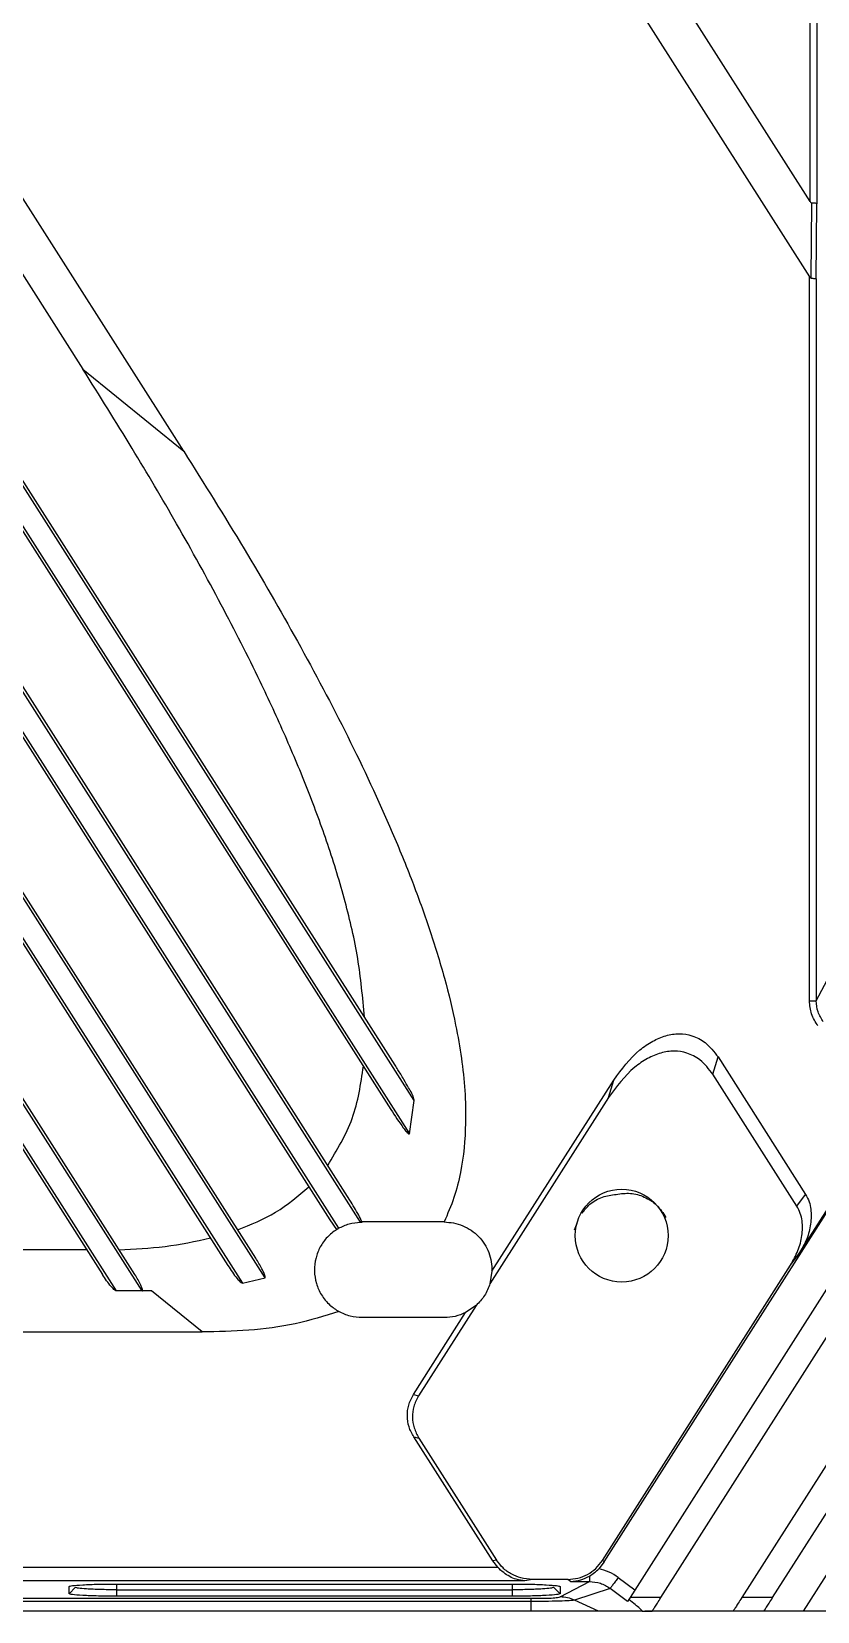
# Model space of a CAD drawing. Header units: millimetres. Extents: x 620 to 19791, y 2539 to 6969.
# Drawn here: x 17117.2 to 17174.8, y 3799.1 to 3914.7 of the extents above; entities that cross this region are included whole.
import ezdxf

# ---------------------------------------------------------------- set-up
doc = ezdxf.new("R2010")
doc.units = ezdxf.units.MM

# ---------------------------------------------------------------- blocks, each defined once
blk = doc.blocks.new('tugj')
at = {"color": 7, "linetype": 'Continuous', "lineweight": 25}
for p, q in [((12452.83, 4922.32), (12361.49, 5065.69)), ((12308.25, 5053.42), (12399.59, 4910.04)), ((12423.85, 4856.52), (12308.75, 5037.18)), ((12422.44, 4859.1), (12308.92, 5037.29)), ((12308.75, 5034.2), (12423.5, 4854.08)), ((12308.58, 5034.1), (12422.14, 4855.85)), ((12419.92, 4847.61), (12308.75, 5022.11)), ((12419.14, 4849.21), (12308.92, 5022.21)), ((12308.75, 5019.13), (12418.31, 4847.16)), ((12308.58, 5019.02), (12417.67, 4847.78)), ((12412.92, 4843.53), (12308.75, 5007.03)), ((12412.24, 4844.96), (12308.92, 5007.14)), ((12308.75, 5004.05), (12411.26, 4843.15)), ((12308.58, 5003.95), (12410.21, 4844.43)), ((12403.92, 4842.57), (12308.75, 4991.95)), ((12403.39, 4843.77), (12308.92, 4992.06)), ((12308.58, 4988.87), (12401.02, 4843.77)), ((12308.75, 4988.98), (12402.02, 4842.57)), ((12406.97, 4904.04), (12362.49, 4973.87)), ((12416.44, 4973.87), (12452.78, 4916.81)), ((12452.83, 4922.32), (12452.83, 4937.4)), ((12453.33, 4937.29), (12453.33, 4922.16)), ((12452.91, 4916.71), (12452.97, 4922.21)), ((12453.28, 4916.66), (12453.33, 4922.16)), ((12452.78, 4863.82), (12452.78, 4916.81)), ((12453.28, 4916.66), (12453.28, 4863.82)), ((12399.59, 4910.04), (12406.97, 4904.04)), ((12453.28, 4863.82), (12454.49, 4866.11)), ((12452.78, 4863.82), (12453.28, 4863.82)), ((12445.71, 4858.43), (12446.09, 4859.7)), ((12446.09, 4859.7), (12452.5, 4849.63)), ((12451.86, 4848.78), (12445.71, 4858.43)), ((12429.54, 4844.01), (12438.46, 4858.01)), ((12438.08, 4856.74), (12438.46, 4858.01)), ((12423.5, 4854.08), (12423.85, 4856.52)), ((12438.08, 4856.74), (12429.39, 4843.1)), ((12437.76, 4822.73), (12455.54, 4850.65)), ((12452.04, 4845.31), (12455.54, 4850.81)), ((12451.86, 4848.78), (12452.5, 4849.63)), ((12417.67, 4847.78), (12418.16, 4847.07)), ((12426.03, 4847.62), (12420.03, 4847.62)), ((12435.57, 4847.04), (12435.77, 4847.53)), ((12399.88, 4845.57), (12392.64, 4845.57)), ((12437.62, 4822.84), (12451.39, 4844.46)), ((12451.39, 4844.46), (12452.04, 4845.31)), ((12411.26, 4843.15), (12412.92, 4843.53)), ((12429.54, 4844.01), (12429.39, 4843.1)), ((12454.54, 4843.5), (12439.65, 4820.12)), ((12403.92, 4842.57), (12402.02, 4842.57)), ((12404.16, 4842.57), (12403.92, 4842.57)), ((12404.61, 4842.57), (12404.16, 4842.57)), ((12408.31, 4839.57), (12404.61, 4842.57)), ((12423.79, 4834.98), (12427.61, 4840.99)), ((12428.38, 4841.51), (12424.16, 4834.89)), ((12428.38, 4841.51), (12427.61, 4840.99)), ((12426.04, 4840.62), (12420.04, 4840.62)), ((12441.9, 4820.12), (12454.54, 4839.96)), ((12334.37, 4839.57), (12408.31, 4839.57)), ((12423.79, 4834.98), (12424.16, 4834.89)), ((12429.6, 4822.81), (12423.81, 4831.89)), ((12423.81, 4831.89), (12424.19, 4831.8)), ((12424.19, 4831.8), (12429.88, 4822.86)), ((12454.54, 4830.65), (12447.83, 4820.12)), ((12450.08, 4820.12), (12454.54, 4827.12)), ((12452.34, 4819.12), (12455.54, 4824.12)), ((12429.88, 4822.86), (12429.6, 4822.81)), ((12429.96, 4822.35), (12429.6, 4822.81)), ((12437.76, 4822.73), (12437.36, 4822.23)), ((12437.76, 4822.73), (12437.62, 4822.84)), ((12431.95, 4821.35), (12329.14, 4821.35)), ((12331.13, 4822.35), (12429.96, 4822.35)), ((12432.5, 4821.45), (12431.95, 4821.35)), ((12435.09, 4821.45), (12432.5, 4821.45)), ((12435.3, 4821.3), (12435.09, 4821.45)), ((12438.79, 4821.59), (12440, 4820.68)), ((12398.57, 4820.41), (12398.57, 4820.93)), ((12398.57, 4820.41), (12399.04, 4820.88)), ((12402.04, 4821.11), (12431.04, 4821.11)), ((12402.04, 4820.7), (12402.04, 4820.23)), ((12402.04, 4820.7), (12431.04, 4820.7)), ((12431.04, 4820.23), (12402.04, 4820.23)), ((12431.04, 4820.23), (12431.04, 4820.7)), ((12434.04, 4820.88), (12434.52, 4820.41)), ((12434.52, 4820.93), (12434.52, 4820.41)), ((12434.54, 4820.17), (12436.67, 4821.3)), ((12435.3, 4821.3), (12436.67, 4821.3)), ((12438.19, 4820.8), (12435.58, 4819.94)), ((12439.47, 4819.83), (12438.19, 4820.8)), ((12388.84, 4820.07), (12432.4, 4820.07)), ((12432.4, 4819.84), (12388.84, 4819.84)), ((12432.4, 4819.12), (12388.84, 4819.12)), ((12432.4, 4819.84), (12432.4, 4820.07)), ((12432.4, 4819.12), (12432.4, 4819.84)), ((12437.35, 4819.12), (12435.58, 4819.94)), ((12439.57, 4819.99), (12439.47, 4819.83)), ((12439.65, 4820.12), (12439.57, 4819.99)), ((12441.9, 4820.12), (12439.65, 4820.12)), ((12440.54, 4819.12), (12441.26, 4819.12)), ((12441.26, 4819.12), (12440.72, 4819.12)), ((12447.19, 4819.12), (12441.26, 4819.12)), ((12449.44, 4819.12), (12447.19, 4819.12)), ((12450.08, 4820.12), (12447.83, 4820.12)), ((12452.34, 4819.12), (12449.44, 4819.12)), ((12455.04, 4819.12), (12452.34, 4819.12))]:
    blk.add_line(p, q, dxfattribs=at)
at = {"color": 8, "linetype": 'Continuous', "lineweight": 25}
for p, q in [((12402.04, 4821.11), (12402.04, 4820.7)), ((12431.04, 4820.7), (12431.04, 4821.11))]:
    blk.add_line(p, q, dxfattribs=at)
at = {"color": 7, "linetype": 'Continuous', "lineweight": 25}
blk.add_circle((12439.04, 4846.62), 3.4, dxfattribs=at)
for points, knots in [([(12452.83, 4922.32), (12452.85, 4922.29), (12452.88, 4922.25), (12452.92, 4922.21), (12452.95, 4922.21), (12452.97, 4922.21)], [0, 0, 0, 0, 0.515847, 0.765364, 1, 1, 1, 1]), ([(12453.33, 4922.16), (12453.33, 4922.16), (12453.31, 4922.18), (12453.23, 4922.19), (12453.12, 4922.2), (12453.02, 4922.21), (12452.97, 4922.21)], [0, 0, 0, 0, 0.244945, 0.484106, 0.750654, 1, 1, 1, 1]), ([(12452.91, 4916.71), (12452.9, 4916.71), (12452.87, 4916.71), (12452.82, 4916.75), (12452.8, 4916.79), (12452.78, 4916.81)], [0, 0, 0, 0, 0.234635, 0.484189, 1, 1, 1, 1]), ([(12452.91, 4916.71), (12452.95, 4916.71), (12453.04, 4916.7), (12453.15, 4916.69), (12453.25, 4916.68), (12453.27, 4916.67), (12453.28, 4916.66)], [0, 0, 0, 0, 0.194398, 0.425911, 0.694476, 1, 1, 1, 1]), ([(12420.2, 4862.62), (12420.07, 4864.06), (12419.81, 4866.9), (12418.82, 4871.12), (12417.57, 4875.22), (12416.08, 4879.25), (12414.42, 4883.22), (12412.32, 4887.76), (12409.68, 4892.95), (12406.53, 4898.64), (12403.15, 4904.38), (12400.8, 4908.11), (12399.59, 4910.04)], [0, 0, 0, 0, 0.082893, 0.164199, 0.248341, 0.329369, 0.411417, 0.49587, 0.616703, 0.746396, 0.869316, 1, 1, 1, 1]), ([(12406.97, 4904.04), (12408.46, 4901.66), (12411.33, 4897.09), (12415.35, 4890.12), (12419.01, 4883.23), (12421.77, 4877.33), (12423.7, 4872.62), (12424.99, 4869.06), (12426.07, 4865.56), (12426.84, 4862.38), (12427.32, 4859.64), (12427.58, 4857.24), (12427.65, 4854.44), (12427.4, 4851.8), (12426.8, 4849.38), (12426.29, 4848.2), (12426.03, 4847.62)], [0, 0, 0, 0, 0.136796, 0.26403, 0.392617, 0.518444, 0.581994, 0.641239, 0.703307, 0.760788, 0.801048, 0.839503, 0.87864, 0.937501, 0.968675, 1, 1, 1, 1]), ([(12453.41, 4861.97), (12453.23, 4862.25), (12452.87, 4862.82), (12452.81, 4863.49), (12452.78, 4863.82)], [0, 0, 0, 0, 0.504617, 1, 1, 1, 1]), ([(12453.8, 4862.28), (12453.65, 4862.51), (12453.35, 4862.98), (12453.3, 4863.54), (12453.28, 4863.82)], [0, 0, 0, 0, 0.49978, 1, 1, 1, 1]), ([(12438.46, 4858.01), (12439.04, 4858.8), (12439.85, 4859.9), (12441.27, 4860.87), (12442.24, 4861.29), (12443.24, 4861.45), (12444.24, 4861.29), (12445.29, 4860.75), (12445.8, 4860.08), (12446.09, 4859.7)], [0, 0, 0, 0, 0.30586, 0.426069, 0.535169, 0.639122, 0.737723, 0.850589, 1, 1, 1, 1]), ([(12445.71, 4858.43), (12445.42, 4858.81), (12444.91, 4859.48), (12443.86, 4860.02), (12442.86, 4860.18), (12441.87, 4860.02), (12440.89, 4859.6), (12439.47, 4858.63), (12438.66, 4857.53), (12438.08, 4856.74)], [0, 0, 0, 0, 0.14941, 0.262277, 0.360827, 0.464831, 0.573878, 0.69414, 1, 1, 1, 1]), ([(12417.51, 4851.76), (12418.19, 4852.88), (12419.56, 4855.12), (12419.93, 4857.72), (12420.12, 4859.03)], [0, 0, 0, 0, 0.498407, 1, 1, 1, 1]), ([(12423.85, 4856.52), (12423.84, 4856.55), (12423.78, 4856.88), (12423.46, 4857.37), (12423.13, 4857.97), (12422.8, 4858.53), (12422.58, 4858.88), (12422.44, 4859.1)], [0, 0, 0, 0, 0.036246, 0.341809, 0.579606, 0.731577, 1, 1, 1, 1]), ([(12422.14, 4855.85), (12422.43, 4855.4), (12422.79, 4854.84), (12423.23, 4854.28), (12423.36, 4854.14), (12423.42, 4854.09), (12423.44, 4854.08), (12423.45, 4854.07), (12423.46, 4854.06), (12423.48, 4854.06), (12423.49, 4854.07), (12423.5, 4854.07), (12423.5, 4854.08)], [0, 0, 0, 0, 0.708052, 0.86974, 0.942749, 0.962412, 0.968444, 0.971945, 0.979495, 0.985552, 0.992113, 1, 1, 1, 1]), ([(12410.91, 4847.05), (12411.87, 4847.43), (12413.78, 4848.2), (12415.35, 4849.53), (12416.14, 4850.19)], [0, 0, 0, 0, 0.500809, 1, 1, 1, 1]), ([(12420.03, 4847.61), (12419.95, 4847.78), (12419.68, 4848.33), (12419.36, 4848.85), (12419.14, 4849.21)], [0, 0, 0, 0, 0.30433, 1, 1, 1, 1]), ([(12436.15, 4848.27), (12436.32, 4848.5), (12436.72, 4849), (12437.6, 4849.51), (12438.29, 4849.59), (12438.63, 4849.64)], [0, 0, 0, 0, 0.289944, 0.651679, 1, 1, 1, 1]), ([(12438.63, 4849.64), (12438.98, 4849.69), (12439.68, 4849.79), (12440.72, 4849.49), (12441.66, 4848.89), (12442.07, 4848.27), (12442.28, 4847.95)], [0, 0, 0, 0, 0.24149, 0.486466, 0.738115, 1, 1, 1, 1]), ([(12452.5, 4849.63), (12452.6, 4849.46), (12452.78, 4849.12), (12452.93, 4848.38), (12452.91, 4847.45), (12452.62, 4846.34), (12452.24, 4845.66), (12452.04, 4845.31)], [0, 0, 0, 0, 0.1312509, 0.2526211, 0.4894176, 0.7361356, 1, 1, 1, 1]), ([(12451.39, 4844.46), (12451.59, 4844.81), (12451.98, 4845.49), (12452.27, 4846.6), (12452.29, 4847.53), (12452.14, 4848.27), (12451.95, 4848.61), (12451.86, 4848.78)], [0, 0, 0, 0, 0.263802, 0.510583, 0.747381, 0.868748, 1, 1, 1, 1]), ([(12418.16, 4847.07), (12417.92, 4846.89), (12417.45, 4846.54), (12416.94, 4845.81), (12416.61, 4844.97), (12416.5, 4844.05), (12416.64, 4843.12), (12417.03, 4842.25), (12417.6, 4841.54), (12418.1, 4841.21), (12418.33, 4841.06)], [0, 0, 0, 0, 0.120667, 0.242941, 0.362017, 0.494964, 0.624791, 0.751524, 0.887648, 1, 1, 1, 1]), ([(12418.16, 4847.07), (12418.17, 4847.07), (12418.19, 4847.08), (12418.23, 4847.11), (12418.27, 4847.13), (12418.3, 4847.15), (12418.31, 4847.16)], [0, 0, 0, 0, 0.2859909, 0.5480646, 0.7860445, 1, 1, 1, 1]), ([(12418.31, 4847.16), (12418.56, 4847.28), (12419.07, 4847.53), (12419.63, 4847.59), (12419.92, 4847.61)], [0, 0, 0, 0, 0.499992, 1, 1, 1, 1]), ([(12419.92, 4847.61), (12419.94, 4847.61), (12419.97, 4847.62), (12420.01, 4847.61), (12420.03, 4847.61)], [0, 0, 0, 0, 0.499829, 1, 1, 1, 1]), ([(12426.03, 4847.62), (12426.27, 4847.6), (12426.73, 4847.58), (12427.41, 4847.36), (12428.03, 4847.03), (12428.57, 4846.57), (12429.01, 4846.02), (12429.32, 4845.39), (12429.52, 4844.72), (12429.53, 4844.25), (12429.54, 4844.01)], [0, 0, 0, 0, 0.124999, 0.25, 0.375, 0.5, 0.625, 0.750001, 0.875001, 1, 1, 1, 1]), ([(12402.23, 4845.59), (12403.36, 4845.64), (12405.61, 4845.74), (12407.82, 4846.21), (12408.92, 4846.45)], [0, 0, 0, 0, 0.500296, 1, 1, 1, 1]), ([(12412.92, 4843.53), (12412.92, 4843.53), (12412.93, 4843.55), (12412.94, 4843.58), (12412.92, 4843.71), (12412.83, 4843.92), (12412.61, 4844.36), (12412.4, 4844.7), (12412.24, 4844.96)], [0, 0, 0, 0, 0.017247, 0.031825, 0.064748, 0.261663, 0.443612, 1, 1, 1, 1]), ([(12402.02, 4842.57), (12402.01, 4842.57), (12401.94, 4842.59), (12401.82, 4842.72), (12401.47, 4843.08), (12401.22, 4843.47), (12401.02, 4843.77)], [0, 0, 0, 0, 0.019704, 0.130088, 0.319681, 1, 1, 1, 1]), ([(12403.92, 4842.57), (12403.92, 4842.57), (12403.93, 4842.58), (12403.95, 4842.59), (12403.95, 4842.6), (12403.96, 4842.65), (12403.92, 4842.79), (12403.76, 4843.18), (12403.55, 4843.51), (12403.39, 4843.77)], [0, 0, 0, 0, 0.016921, 0.024253, 0.031358, 0.045212, 0.138904, 0.335363, 1, 1, 1, 1]), ([(12410.21, 4844.43), (12410.42, 4844.1), (12410.66, 4843.73), (12410.99, 4843.36), (12411.11, 4843.23), (12411.2, 4843.18), (12411.26, 4843.15)], [0, 0, 0, 0, 0.695424, 0.803806, 0.88632, 1, 1, 1, 1]), ([(12429.39, 4843.1), (12429.28, 4842.8), (12429.05, 4842.2), (12428.6, 4841.74), (12428.38, 4841.51)], [0, 0, 0, 0, 0.500004, 1, 1, 1, 1]), ([(12418.33, 4841.06), (12417.27, 4840.74), (12415.12, 4840.07), (12411.73, 4839.64), (12409.45, 4839.59), (12408.31, 4839.57)], [0, 0, 0, 0, 0.326494, 0.662815, 1, 1, 1, 1]), ([(12420.04, 4840.62), (12419.74, 4840.64), (12419.14, 4840.67), (12418.6, 4840.93), (12418.33, 4841.06)], [0, 0, 0, 0, 0.4999877, 1, 1, 1, 1]), ([(12427.61, 4840.99), (12427.36, 4840.88), (12426.86, 4840.66), (12426.32, 4840.63), (12426.04, 4840.62)], [0, 0, 0, 0, 0.499999, 1, 1, 1, 1]), ([(12423.81, 4831.89), (12423.68, 4832.13), (12423.42, 4832.61), (12423.31, 4833.42), (12423.4, 4834.24), (12423.65, 4834.73), (12423.79, 4834.98)], [0, 0, 0, 0, 0.25223, 0.500885, 0.739973, 1, 1, 1, 1]), ([(12424.16, 4834.89), (12424.03, 4834.64), (12423.77, 4834.15), (12423.69, 4833.33), (12423.8, 4832.52), (12424.06, 4832.04), (12424.19, 4831.8)], [0, 0, 0, 0, 0.260018, 0.499105, 0.747694, 1, 1, 1, 1]), ([(12432.5, 4821.45), (12432.21, 4821.48), (12431.69, 4821.52), (12430.95, 4821.82), (12430.33, 4822.26), (12430.03, 4822.66), (12429.88, 4822.86)], [0, 0, 0, 0, 0.277027, 0.508292, 0.763258, 1, 1, 1, 1]), ([(12435.09, 4821.45), (12435.34, 4821.47), (12435.84, 4821.51), (12436.55, 4821.8), (12437.17, 4822.23), (12437.47, 4822.64), (12437.62, 4822.84)], [0, 0, 0, 0, 0.250016, 0.500638, 0.75071, 1, 1, 1, 1]), ([(12431.95, 4821.35), (12431.74, 4821.38), (12431.36, 4821.42), (12430.84, 4821.65), (12430.38, 4821.94), (12430.1, 4822.21), (12429.96, 4822.35)], [0, 0, 0, 0, 0.3027827, 0.5371584, 0.7600053, 1, 1, 1, 1]), ([(12435.3, 4821.3), (12435.55, 4821.32), (12436.02, 4821.37), (12436.46, 4821.6), (12436.67, 4821.7)], [0, 0, 0, 0, 0.5329179, 1, 1, 1, 1]), ([(12436.67, 4821.7), (12436.8, 4821.78), (12437.04, 4821.93), (12437.25, 4822.13), (12437.36, 4822.23)], [0, 0, 0, 0, 0.519569, 1, 1, 1, 1]), ([(12436.67, 4821.7), (12436.67, 4821.64), (12436.67, 4821.53), (12436.67, 4821.4), (12436.67, 4821.32), (12436.67, 4821.31), (12436.67, 4821.3)], [0, 0, 0, 0, 0.2602741, 0.5176386, 0.7658723, 1, 1, 1, 1]), ([(12438.79, 4821.59), (12438.57, 4821.74), (12438.13, 4822.03), (12437.61, 4822.17), (12437.36, 4822.23)], [0, 0, 0, 0, 0.500004, 1, 1, 1, 1]), ([(12438.79, 4821.59), (12438.72, 4821.5), (12438.57, 4821.31), (12438.39, 4821.06), (12438.25, 4820.87), (12438.21, 4820.82), (12438.19, 4820.8)], [0, 0, 0, 0, 0.248697, 0.500058, 0.751337, 1, 1, 1, 1]), ([(12398.57, 4820.93), (12398.62, 4820.96), (12398.73, 4821), (12399.52, 4821.06), (12400.68, 4821.11), (12401.59, 4821.11), (12402.04, 4821.11)], [0, 0, 0, 0, 0.246566, 0.499974, 0.753364, 1, 1, 1, 1]), ([(12402.04, 4820.23), (12401.59, 4820.23), (12400.68, 4820.23), (12399.52, 4820.28), (12398.73, 4820.34), (12398.62, 4820.38), (12398.57, 4820.41)], [0, 0, 0, 0, 0.2466091, 0.4999589, 0.7533278, 1, 1, 1, 1]), ([(12402.04, 4820.7), (12401.84, 4820.7), (12401.44, 4820.7), (12400.86, 4820.71), (12400.32, 4820.73), (12399.72, 4820.76), (12399.38, 4820.79), (12399.21, 4820.82), (12399.09, 4820.84), (12399.06, 4820.87), (12399.04, 4820.88)], [0, 0, 0, 0, 0.131663, 0.254717, 0.383634, 0.523621, 0.751555, 0.77806, 0.828379, 1, 1, 1, 1]), ([(12431.04, 4821.11), (12431.49, 4821.11), (12432.4, 4821.11), (12433.56, 4821.06), (12434.36, 4821), (12434.46, 4820.96), (12434.52, 4820.93)], [0, 0, 0, 0, 0.246604, 0.499983, 0.753396, 1, 1, 1, 1]), ([(12434.04, 4820.88), (12434.02, 4820.87), (12434, 4820.84), (12433.88, 4820.82), (12433.7, 4820.79), (12433.36, 4820.76), (12432.76, 4820.73), (12432.22, 4820.71), (12431.65, 4820.7), (12431.25, 4820.7), (12431.04, 4820.7)], [0, 0, 0, 0, 0.170006, 0.221851, 0.251444, 0.47868, 0.617716, 0.745829, 0.869057, 1, 1, 1, 1]), ([(12434.52, 4820.41), (12434.46, 4820.38), (12434.36, 4820.34), (12433.56, 4820.28), (12432.4, 4820.23), (12431.49, 4820.23), (12431.04, 4820.23)], [0, 0, 0, 0, 0.246577, 0.499958, 0.753332, 1, 1, 1, 1]), ([(12432.4, 4820.07), (12432.67, 4820.07), (12433.21, 4820.07), (12433.9, 4820.09), (12434.4, 4820.13), (12434.5, 4820.16), (12434.54, 4820.17)], [0, 0, 0, 0, 0.251349, 0.502156, 0.7518734, 1, 1, 1, 1]), ([(12435.58, 4819.94), (12435.42, 4820.01), (12435.08, 4820.14), (12434.72, 4820.16), (12434.54, 4820.17)], [0, 0, 0, 0, 0.500002, 1, 1, 1, 1]), ([(12436.67, 4821.3), (12436.95, 4821.28), (12437.49, 4821.23), (12437.96, 4820.94), (12438.19, 4820.8)], [0, 0, 0, 0, 0.500474, 1, 1, 1, 1]), ([(12435.58, 4819.94), (12435.51, 4819.93), (12435.37, 4819.9), (12434.7, 4819.87), (12433.87, 4819.85), (12433.06, 4819.84), (12432.62, 4819.84), (12432.4, 4819.84)], [0, 0, 0, 0, 0.218827, 0.458521, 0.718431, 0.856691, 1, 1, 1, 1]), ([(12437.35, 4819.12), (12437.21, 4819.12), (12436.92, 4819.12), (12435.75, 4819.12), (12434.19, 4819.12), (12433, 4819.12), (12432.4, 4819.12)], [0, 0, 0, 0, 0.250369, 0.500035, 0.749709, 1, 1, 1, 1]), ([(12440.54, 4819.12), (12440.28, 4819.12), (12439.75, 4819.12), (12438.87, 4819.12), (12438.07, 4819.12), (12437.54, 4819.12), (12437.35, 4819.12)], [0, 0, 0, 0, 0.2477712, 0.4976938, 0.8251418, 1, 1, 1, 1]), ([(12440.54, 4819.12), (12440.55, 4819.12), (12440.56, 4819.12), (12440.52, 4819.17), (12440.46, 4819.23), (12440.31, 4819.37), (12440.01, 4819.63), (12439.73, 4819.86), (12439.57, 4819.99)], [0, 0, 0, 0, 0.089113, 0.179046, 0.279267, 0.389886, 0.658723, 1, 1, 1, 1]), ([(12441.26, 4819.12), (12441.27, 4819.12), (12441.27, 4819.13), (12441.33, 4819.23), (12441.46, 4819.42), (12441.66, 4819.73), (12441.81, 4819.98), (12441.9, 4820.12)], [0, 0, 0, 0, 0.136928, 0.264776, 0.489443, 0.723214, 1, 1, 1, 1]), ([(12447.83, 4820.12), (12447.74, 4819.98), (12447.58, 4819.73), (12447.39, 4819.42), (12447.26, 4819.23), (12447.2, 4819.13), (12447.19, 4819.12), (12447.19, 4819.12)], [0, 0, 0, 0, 0.276786, 0.510556, 0.735224, 0.863061, 1, 1, 1, 1]), ([(12449.44, 4819.12), (12449.45, 4819.12), (12449.45, 4819.13), (12449.51, 4819.23), (12449.64, 4819.42), (12449.84, 4819.73), (12450, 4819.98), (12450.08, 4820.12)], [0, 0, 0, 0, 0.136928, 0.264774, 0.489444, 0.723214, 1, 1, 1, 1])]:
    blk.add_open_spline(points, degree=3, knots=knots, dxfattribs=at)
blk = doc.blocks.new('*U204')
blk.add_blockref('tugj', (-12530.54, -4991.11))
blk = doc.blocks.new('*U205')
at = {"color": 0, "linetype": 'ByBlock', "lineweight": -2, "transparency": 16777216}
blk.add_blockref('*U204', (0, 0), dxfattribs=at)

msp = doc.modelspace()

# ---------------------------------------------------------------- block references
msp.add_blockref('*U205', (17251.96016, 3971.06063))

doc.saveas('drawing.dxf')
